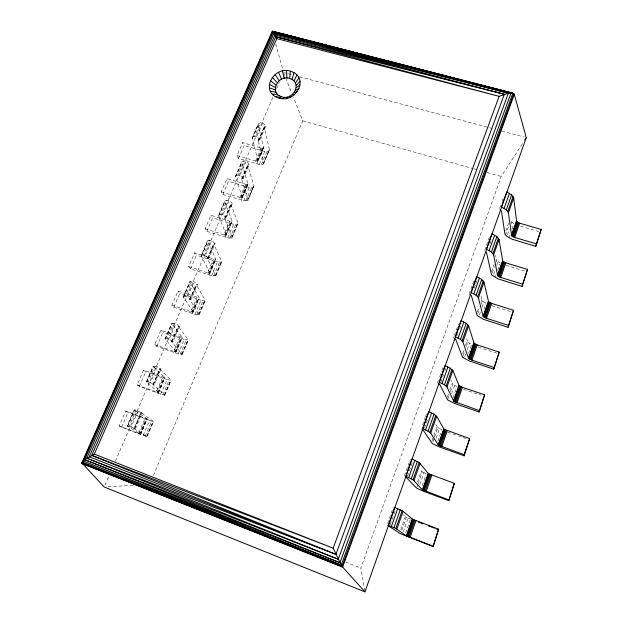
<?xml version="1.0" encoding="UTF-8"?>
<svg xmlns="http://www.w3.org/2000/svg" width="623" height="623" viewBox="0 0 623 623"><rect width="100%" height="100%" fill="white"/><g stroke="black" fill="none" stroke-linecap="round" stroke-linejoin="round"><path stroke-width="0.47" stroke-dasharray="3.12 2.34" d="M221.258 191.806L239.933 197.53L242.246 197.546L235.533 176.075L241.615 162.05L243.99 160.999L246.155 161.131L249.223 164.573L243.165 178.63L242.004 178.692L241.747 179.26L248.118 200.217L247.292 200.801L243.671 200.754L222.832 194.501L221.258 191.806L227.021 178.591L245.649 184.221L247.97 184.206L241.615 162.05M232.161 237.558L237.994 223.065L230.985 204.212L231.219 203.69L232.371 203.666L226.172 218.034L224.786 218.229L232.161 237.558L231.374 238.048L227.784 237.838L206.836 231.289L205.138 228.805L211.018 215.317L229.762 221.196L232.06 221.282L224.701 201.058L227.006 200.209L229.155 200.427L232.371 203.666M249.223 164.573L248.063 164.659L247.798 165.251L253.873 185.895L248.118 200.217M237.052 155.563L255.617 161.038L257.945 160.952L252.214 137.613L258.163 123.891L260.601 122.638L262.774 122.692L265.709 126.337L259.783 140.089L258.607 140.206L258.327 140.845L263.739 163.631L262.883 164.316L259.23 164.433L238.508 158.46L237.052 155.563L242.697 142.62L261.216 148.009L263.552 147.885L258.163 123.891M265.709 126.337L264.534 126.477L264.245 127.131L269.432 149.497L263.739 163.631M401.742 530.243L406.367 517.074L403.213 514.699M416.88 487.155L417.831 484.437M418.15 483.534L422.285 471.775L419.575 468.854M432.868 441.66L434.106 438.125M434.418 437.237L437.837 427.518L435.127 423.5M447.89 398.907L449.175 395.247M450.46 391.587L453.03 384.274L450.709 379.789M463.169 355.414L465.054 350.048M466.315 346.474L467.881 342.004L465.965 337.323M477.794 313.79L479.64 308.549M481.174 304.172L482.404 300.675L480.59 294.928M492.131 272.983L494.366 266.628M495.963 262.088L496.601 260.266L495.277 255.313M505.494 234.957L508.617 226.071M403.229 531.956L408.143 517.947L406.367 517.074M419.886 484.476L424.006 472.732L422.285 471.775M436.092 438.273L439.495 428.569L437.837 427.518M451.761 393.627L454.642 385.411L453.03 384.274M464.742 356.613L465.685 353.934M467.25 349.472L469.438 343.226L467.881 342.004M479.321 315.067L480.543 311.578M482.07 307.217L483.907 301.984L482.404 300.675M493.611 274.338L495.199 269.806M496.788 265.273L498.065 261.644L496.601 260.266M507.55 234.606L509.412 229.287M511.281 223.961L511.904 222.193L510.961 221.227M405.682 533.008L410.277 519.894M422.285 485.59L426.07 474.765M437.821 441.209L441.52 430.633M453.092 397.591L456.285 388.472M468.558 353.428L471.673 344.511L469.438 343.226M483.962 309.413L485.792 304.188M495.449 276.612L496.087 274.798M497.668 270.265L499.887 263.926M509.349 236.904L509.972 235.128M512.145 228.929L514.006 223.61L511.904 222.193M400.76 529.698L405.409 516.49M417.55 481.953L421.382 471.058M432.004 440.866L433.561 436.435M433.873 435.547L436.988 426.685M447.4 397.077L448.692 393.409M449.977 389.741L452.236 383.324M462.725 353.498L463.987 349.908M465.568 345.43L467.141 340.945M477.397 311.788L479.243 306.532M481.096 301.275L481.711 299.523M491.477 271.76L494.039 264.471M505.821 230.969L508.641 222.948M390.278 524.613L395.294 510.478M407.465 476.167L412.294 462.562M424.512 428.118L427.97 418.383M440.889 381.977L443.475 374.688M444.767 371.043L445.741 368.302M457.446 335.314L458.076 333.531M459.657 329.084L461.55 323.742M474.212 288.052L475.45 284.579M475.754 283.714L476.992 280.233M489.834 244.037L491.111 240.439M387.568 523.398L393.238 507.449M404.514 475.746L410.331 459.377M422.596 424.902L425.12 417.807M425.431 416.919L427.012 412.488M437.432 383.176L438.405 380.435M439.706 376.783L441.66 371.3M441.98 370.389L442.961 367.648M453.458 338.125L454.089 336.342M454.408 335.454L458.528 323.859M469.096 294.149L474.36 279.353M484.686 250.314L489.81 235.907M499.599 208.386L500.853 204.866M502.099 201.354L503.976 196.074M364.767 590.9L360.873 568.075L501.219 176.473L523.149 142.465M153.398 475.419L302.739 120.862L293.526 97.57M143.119 435.5L149.559 420.455L153.562 421.553L147.083 436.715L140.588 434.55L119.203 426.015L125.745 411.001L147.223 418.968L140.588 434.55M160.789 394.25L167.089 379.524L171.185 380.303L159.768 368.909L161.038 369.104L154.247 384.843L152.985 384.609L164.846 395.138L160.789 394.25L139.373 386.385L137.138 384.858L143.539 370.171L164.931 377.702L153.11 366.137L157.206 366.799L161.038 369.104M178.077 353.88L184.244 339.473L188.426 339.948L178.178 326.234L179.486 326.32L172.851 341.7L171.559 341.583L182.22 354.464L178.077 353.88L156.778 346.365L154.683 344.581L160.952 330.213L182.259 337.331L171.629 323.446L175.818 323.765L179.486 326.32M194.999 314.381L201.034 300.278L205.294 300.45L196.175 284.532L197.514 284.501L191.027 299.538L189.704 299.531L199.228 314.662L194.999 314.381L173.817 307.194L171.862 305.169L177.991 291.097L199.212 297.817L189.719 281.721L191.876 281.323L194.002 281.713L197.514 284.501M211.563 275.709L217.474 261.901L221.048 262.213L221.811 261.792L213.798 244.037L215.137 243.632L208.798 258.327L207.443 258.42L215.87 275.701L211.563 275.709L190.498 268.848L188.676 266.582L194.68 252.806L213.533 258.958L215.807 259.145L207.404 240.937L209.639 240.307L211.781 240.61L215.137 243.632M227.784 237.838L233.57 224.319L237.176 224.467L237.978 223.945M243.671 200.754L249.34 187.515L252.977 187.5L253.81 186.877M259.23 164.433L264.783 151.459L268.451 151.288L269.323 150.571M145.151 436.209L151.599 421.132M162.829 394.873L169.144 380.116M180.133 354.417L186.308 339.987M197.063 314.833L203.106 300.707M213.642 276.082L219.561 262.252M229.871 238.142L235.665 224.591M245.766 200.988L251.435 187.718M261.333 164.589L266.893 151.591M146.514 436.63L152.97 421.514M164.223 395.177L170.546 380.388M181.558 354.619L187.741 340.15M198.519 314.934L204.57 300.769M215.122 276.082L221.048 262.213M231.374 238.048L237.176 224.467M247.292 200.801L252.977 187.5M262.883 164.316L268.451 151.288M146.818 436.466L153.313 421.249L140.915 412.582L133.984 428.655L147.083 436.715M164.636 394.756L170.99 379.882M182.064 353.957L188.286 339.403M199.126 314.039L205.208 299.788M215.815 274.969L221.78 261.021M232.161 236.724L237.994 223.065M248.164 199.274L253.873 185.895M263.833 162.595L269.432 149.497M164.846 395.138L171.185 380.303M182.22 354.464L188.426 339.948M199.228 314.662L205.294 300.45M215.87 275.701L221.811 261.792M119.203 426.015L138.547 433.421L145.05 418.298M137.138 384.858L156.373 391.953L162.728 377.156M154.683 344.581L173.809 351.388L180.031 336.911M171.862 305.169L190.872 311.687L196.961 297.514M188.676 266.582L207.568 272.827L213.533 258.958M205.138 228.805L223.922 234.785L229.762 221.196M239.933 197.53L245.649 184.221M255.617 161.038L261.216 148.009M138.547 433.421L139.396 433.74L145.891 418.609M156.373 391.953L157.214 392.249L163.576 377.445M173.809 351.388L174.65 351.66L180.872 337.175M190.872 311.687L191.713 311.944L197.803 297.771M207.568 272.827L208.409 273.069L214.367 259.191M223.922 234.785L224.755 235.003L230.596 221.414M240.766 197.732L246.482 184.424M256.45 161.232L262.049 148.188M139.396 433.74L140.074 433.974L146.576 418.835M157.214 392.249L157.899 392.459L164.254 377.647M174.65 351.66L175.336 351.839L181.558 337.347M191.713 311.944L192.398 312.1L198.488 297.911M208.409 273.069L209.102 273.193L215.067 259.308M224.755 235.003L225.456 235.105L231.289 221.508M241.467 197.81L247.183 184.494M257.151 161.279L262.75 148.235M140.074 433.974L140.525 434.114L147.028 418.96M157.899 392.459L158.359 392.56L164.721 377.733M175.336 351.839L175.811 351.909L182.033 337.401M192.398 312.1L192.881 312.123L198.978 297.926M209.102 273.193L209.593 273.193L215.558 259.293M225.456 235.105L225.954 235.073L231.795 221.461M241.973 197.748L247.697 184.416M257.665 161.186L263.264 148.134M140.611 434.052L147.129 418.866L134.163 409.825L127.193 425.906L140.525 434.114M158.359 392.56L164.861 377.561M175.811 351.909L182.204 337.144M192.881 312.123L199.181 297.599M209.593 273.193L215.792 258.888M225.954 235.073L232.06 220.986M242.254 197.226L247.985 183.878M257.969 160.609L263.584 147.526M158.265 393.362L164.931 377.702M175.561 353.054L182.259 337.331M192.491 313.603L199.212 297.817M209.063 274.984L215.807 259.145M225.292 237.168L232.06 221.282M241.179 200.139L247.97 184.206M256.754 163.857L263.552 147.885M152.985 384.609L159.768 368.909M171.559 341.583L178.178 326.234M189.704 299.531L196.175 284.532M207.443 258.42L213.775 243.764M224.786 218.229L230.977 203.892M241.755 178.926L247.806 164.9M258.343 140.471L264.269 126.749M134.093 428.749L141.086 412.574L142.153 412.893L135.207 429.006L133.984 428.655M153.079 384.749L159.947 368.863M171.629 341.762L178.38 326.148M189.758 299.756L196.393 284.399M207.475 258.685L214.001 243.593M224.802 218.533L231.219 203.69M241.747 179.26L248.063 164.659M258.327 140.845L264.534 126.477M134.56 428.788L141.507 412.683M153.593 384.656L160.384 368.925M172.197 341.544L178.824 326.172M190.365 299.414L196.845 284.392M208.129 258.234L214.468 243.546M225.503 217.972L231.694 203.612M242.487 178.599L248.546 164.55M259.106 140.082L265.032 126.329M158.483 392.412L146.304 381.844L153.11 366.137M175.966 351.684L164.97 338.795L171.629 323.446M193.075 311.827L183.209 296.727L189.719 281.721M209.811 272.812L201.042 255.601L207.404 240.937M226.204 234.622L218.478 215.402L224.701 201.058M127.544 426.21L134.498 410.183M146.592 382.281L153.375 366.628M165.196 339.371L171.831 324.069M183.372 297.428L189.859 282.468M201.151 256.427L207.49 241.802M218.533 216.337L224.732 202.039M235.525 177.127L241.592 163.14M252.159 138.773L258.093 125.083M127.193 425.906L127.707 425.953L134.7 409.825L142.153 412.893M146.304 381.844L146.872 381.751L153.702 365.997M164.97 338.795L165.593 338.569L172.267 323.173M183.209 296.727L183.878 296.377L190.404 281.331M201.042 255.601L201.759 255.134L208.137 240.423M218.478 215.402L219.241 214.81L225.479 200.427M235.533 176.075L236.335 175.382L242.433 161.31M252.214 137.613L253.055 136.811L259.02 123.05M127.707 425.953L129.062 426.35L136.063 410.175M146.872 381.751L148.258 382.024L155.104 366.223M165.593 338.569L167.011 338.717L173.7 323.282M183.878 296.377L185.335 296.408L191.876 281.323M201.759 255.134L203.246 255.056L209.639 240.307M219.241 214.81L220.76 214.631L227.006 200.209M236.335 175.382L237.877 175.102L243.99 160.999M253.055 136.811L254.628 136.437L260.601 122.638M104.991 485.208L109.251 475.38M115.434 461.09L273.162 96.604M276.635 88.559L279.345 82.306M129.062 426.35L131.142 427.067L138.15 410.853M148.258 382.024L150.353 382.639L157.206 366.799M172.851 341.7L169.129 339.239L175.818 323.765M191.027 299.538L187.461 296.828L194.002 281.713M208.798 258.327L205.388 255.391L211.781 240.61M226.172 218.034L222.909 214.873L229.155 200.427M243.165 178.63L240.042 175.258L246.155 161.131M259.783 140.089L256.801 136.515L262.774 122.692M121.586 427.277L128.073 412.356L125.745 411.001M139.373 386.385L145.72 371.791L143.539 370.171M156.778 346.365L162.992 332.082L160.952 330.213M173.817 307.194L179.899 293.207L177.991 291.097M190.498 268.848L196.455 255.15L194.68 252.806M206.836 231.289L212.669 217.879L211.018 215.317M222.832 194.501L228.548 181.363L227.021 178.591M238.508 158.46L244.107 145.587L242.697 142.62M108.083 486.773L134.171 485.27M134.163 409.825L134.7 409.825M254.628 136.437L256.801 136.515M237.877 175.102L240.042 175.258M220.76 214.631L222.909 214.873M203.246 255.056L205.388 255.391M185.335 296.408L187.461 296.828M264.783 151.459L244.107 145.587M249.34 187.515L228.548 181.363M167.011 338.717L169.129 339.239M233.57 224.319L212.669 217.879M284.532 72.735L287.343 73.491M288.285 73.74L292.031 74.744M299.531 76.754L493.486 128.805M501.92 131.071L524.41 137.107M302.739 120.862L473.137 168.607M474.072 168.864L476.875 169.658M487.178 172.54L501.219 176.473M217.474 261.901L196.455 255.15M520.446 226.172L538.794 231.53M201.034 300.278L179.899 293.207M505.79 265.336L525.205 271.215M491.749 305.644L511.39 311.819M184.244 339.473L162.992 332.082M478.293 347.143L497.177 353.311M463.621 389.313L480.831 395.146M167.089 379.524L145.72 371.791M447.688 432.121L457.734 435.656M458.645 435.975L462.297 437.26M463.208 437.58L466.861 438.865M149.559 420.455L128.073 412.356M345.524 561.993L360.873 568.075M408.143 517.947L410.58 519.014M424.006 472.732L426.389 473.862M131.142 427.067L135.207 429.006M439.495 428.569L441.832 429.753M454.642 385.411L456.924 386.649M150.353 382.639L154.247 384.843M483.907 301.984L486.104 303.315M498.065 261.644L500.207 263.023M283.597 72.478L285.373 76.964M285.723 77.859L291.751 93.092M275.716 43.984L282.834 69.721"/><path stroke-width="0.93" d="M464.135 455.81L464.135 454.681L438.428 445.188L430.703 433.164L428.048 431.217L422.62 428.671L428.655 411.694L434.044 414.264L436.653 416.289L444.012 429.2L469.641 438.584L464.135 455.81L439.106 446.831L432.245 443.428L423.57 430.773L421.95 429.753M438.351 383.597L439.916 384.71L447.571 399.818L454.276 403.377L479.118 411.99L484.601 394.826L462.445 387.327L459.206 385.746L452.812 370.49L450.32 368.232L445.032 365.584L439.145 382.156L444.472 384.773L447.003 386.953L453.746 401.368L479.227 410.557M484.601 394.826L479.118 411.99M289.633 78.482C278.255 74.16 268.497 93.045 281.752 96.799C293.168 101.199 302.965 82.189 289.633 78.482L290.419 71.186C273.707 65.508 259.012 91.893 278.847 98.045C295.66 103.885 310.441 77.236 290.419 71.186M454.362 338.554L455.865 339.761L462.546 357.205L469.111 360.904L493.759 369.166L499.225 352.065L477.241 344.901L474.056 343.273L468.582 325.782L466.206 323.314L461.02 320.596L455.273 336.763L460.498 339.457L462.912 341.856L468.465 358.209L471.923 360.156L493.969 367.438M499.225 352.065L493.759 369.166M469.983 294.586L471.44 295.878L477.179 315.542L483.612 319.381L508.072 327.309L513.516 310.27L491.695 303.424L488.564 301.758L483.978 282.141L481.711 279.47L476.618 276.682L471.011 292.467L476.136 295.232L478.441 297.825L483.113 316.313L486.501 318.337L508.376 325.299M513.516 310.27L508.072 327.309M485.948 252.12L486.649 253.024L491.492 274.805L497.8 278.777L522.058 286.378L527.494 269.409L505.837 262.859L502.761 261.162L499.007 239.52L496.85 236.654L491.859 233.804L486.376 249.216L491.407 252.042L493.603 254.838L497.652 275.763L500.752 277.445L522.471 284.104M527.494 269.409L522.058 286.378M500.144 209.71L501.499 211.158L504.879 233.641L505.494 234.957L506.927 236.382L511.67 239.061L535.749 246.35L541.161 229.443L519.66 223.19L516.638 221.461L513.695 197.88L511.639 194.835L506.733 191.923L501.383 206.976L506.32 209.873L508.415 212.848L511.647 235.735L514.691 237.456L536.247 243.819M541.161 229.443L535.749 246.35M286.876 98.224L287.219 96.923M292.039 79.479L293.955 72.642M438.639 529.231L433.102 546.581L438.639 529.231L412.551 519.208L403.12 511.358L394.647 507.41M405.145 477.062L406.819 477.981L416.561 488.058L423.57 491.298L448.801 500.666L454.323 483.37L428.468 473.675L419.154 462.468L411.865 458.949L406.001 475.45M464.135 454.681L469.641 438.584M448.801 500.666L454.323 483.37M432.868 546.114L406.367 535.796L412.231 519.021M448.685 499.856L422.441 489.826L428.172 473.441M438.14 444.931L443.74 428.92M453.482 401.064L458.949 385.427M468.465 358.209L473.815 342.923M483.113 316.313L488.339 301.368M497.442 275.35L502.551 260.741M511.444 235.299L516.444 221.009M406.687 535.975L412.551 519.208M422.744 490.044L428.468 473.675M438.428 445.188L444.012 429.2M453.746 401.368L459.206 385.746M468.714 358.544L474.056 343.273M483.347 316.686L488.564 301.758M497.652 275.763L502.761 261.162M511.647 235.735L516.638 221.461M407.286 536.247L413.142 519.496M423.321 490.356L429.037 473.994M438.981 445.531L444.565 429.551M454.284 401.742L459.743 386.128M469.236 358.941L474.57 343.686M483.853 317.115L489.071 302.194M498.143 276.215L503.244 261.621M512.122 236.21L517.106 221.944M408.112 536.598L413.952 519.862M424.131 490.729L429.839 474.376M439.768 445.92L445.352 429.948M455.055 402.147L460.506 386.54M469.991 359.37L475.318 344.114M484.593 317.551L489.803 302.638M498.867 276.667L503.96 262.088M512.83 236.685L517.814 222.419M409.085 537.003L414.926 520.26M425.088 491.126L430.789 474.781M440.718 446.325L446.294 430.361M455.989 402.559L461.433 386.953M470.91 359.783L476.237 344.535M485.496 317.971L490.706 303.058M499.763 277.095L504.848 262.509M513.71 237.114L518.686 222.847M410.136 537.408L415.969 520.664M426.124 491.531L431.825 475.178M441.746 446.722L447.314 430.742M457.009 402.941L462.445 387.327M471.923 360.156L477.241 344.901M486.501 318.337L491.695 303.424M500.752 277.445L505.837 262.859M514.691 237.456L519.66 223.19M406.367 535.796L395.839 528.522L402.115 510.735M422.441 489.826L413.033 479.811L419.154 462.468M429.8 432.307L435.773 415.393M446.161 385.972L451.994 369.462M462.126 340.75L467.818 324.638M477.716 296.61L483.269 280.88M492.933 253.506L498.353 238.15M507.792 211.415L513.087 196.409M396.867 529.091L403.12 511.358M413.999 480.528L420.097 463.239M430.703 433.164L436.653 416.289M447.003 386.953L452.812 370.49M462.912 341.856L468.582 325.782M478.441 297.825L483.978 282.141M493.603 254.838L499.007 239.52M508.415 212.848L513.695 197.88M394.328 508.306L388.3 525.275L395.839 528.522M364.93 591.85L526.287 137.605L514.287 94.447L512.861 93.154L272.344 31.15L81.839 462.897L104.22 486.999L364.93 591.85L342.05 566.424L333.165 548.162L499.124 96.347L508.337 93.185L512.861 93.154L341.233 565.077L81.839 462.897L84.666 459.634L94.314 454.105L276.737 38.626L272.344 31.15L272.415 32.038M391.369 526.528L397.692 508.68M413.033 479.811L408.696 477.639L414.863 460.233M425.587 429.963L431.599 412.994M442.065 383.464L447.937 366.9M458.146 338.094L463.87 321.927M473.838 293.807L479.43 278.029M489.164 250.571L494.623 235.167M504.124 208.347L509.458 193.301M393.954 527.642L400.254 509.816M411.219 478.822L417.363 461.441M428.048 431.217L434.044 414.264M444.472 384.773L450.32 368.232M460.498 339.457L466.206 323.314M476.136 295.232L481.711 279.47M491.407 252.042L496.85 236.654M506.32 209.873L511.639 194.835M82.181 462.032L341.233 565.077L83.124 460.934L339.956 562.725L511.078 92.913L272.648 31.391L82.049 463.496L342.611 567.187L514.287 94.447M82.049 463.496L342.05 566.424L513.819 93.684L503.477 91.02M84.666 459.634L338.227 559.259L508.337 93.185L273.178 32.131L84.666 459.634L339.956 562.725M273.925 33.362L504.342 94.244L274.836 34.989L89.237 456.706L335.922 554.369L91.737 455.366L275.771 36.741L504.342 94.244L335.922 554.369L86.753 458.193L273.925 33.362L508.337 93.185M294.025 81.037L296.867 74.908M524.722 140.035L526.287 137.605M295.45 83.038L298.954 77.844M296.205 85.359L300.076 81.239M282.795 98.613L284.438 97.188M296.252 87.835L300.146 84.876M295.575 90.304L299.157 88.505M278.847 98.045L281.752 96.799M294.22 92.593L297.163 91.861M275.296 96.549L279.338 95.786M272.407 94.244L277.36 94.213M292.28 94.54L294.321 94.727M270.351 91.285L275.958 92.196M273.178 32.131L513.819 93.684M272.648 31.391L512.861 93.154M273.217 31.633L501.601 90.537M276.737 38.626L499.124 96.347L275.771 36.741M269.276 87.874L275.218 89.876M418.368 522.09L422.815 523.772M428.157 525.789L434.387 528.14M436.162 528.818L438.833 529.823M433.102 546.581L400.503 533.755L387.903 525.563M91.737 455.366L333.165 548.162L94.314 454.105M81.839 462.897L342.05 566.424M86.753 458.193L338.227 559.259M405.674 476.361L408.696 477.639M269.245 84.253L275.195 87.399M270.265 80.655L275.88 84.946M289.89 96.02L290.809 96.9M272.259 77.33L277.243 82.672M275.086 74.503L279.166 80.741M278.567 72.361L281.541 79.277M282.453 71.045L284.197 78.381M286.494 70.648L286.954 78.109"/></g></svg>
